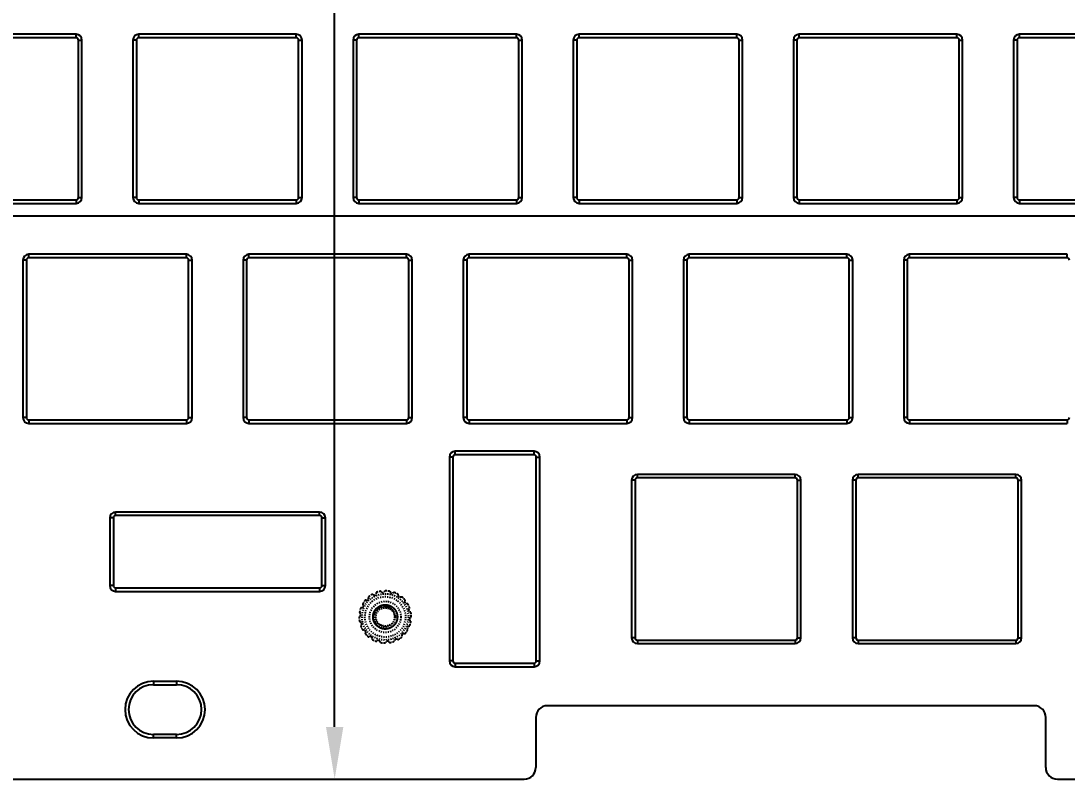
# Model space of a CAD drawing. Header units: inches. Extents: x 1466 to 2556, y -36 to 323.
# Drawn here: x 2303.3 to 2393.6, y 133.9 to 199.4 of the extents above; entities that cross this region are included whole.
import ezdxf

# ---------------------------------------------------------------- set-up
doc = ezdxf.new("R2010")
doc.units = ezdxf.units.IN
doc.header["$LTSCALE"] = 0.909449
doc.header["$MEASUREMENT"] = 0
doc.header["$PDMODE"] = 3
doc.header["$PDSIZE"] = 0.3125
doc.linetypes.add('HIDDEN', pattern=[0.2, 0.1, -0.1])
doc.linetypes.add('PHANTOM', pattern=[0.8, 0.45, -0.05, 0.1, -0.05, 0.1, -0.05])
doc.layers.get('0').update_dxf_attribs({"linetype": 'CONTINUOUS'})
doc.layers.get('Defpoints').update_dxf_attribs({"linetype": 'CONTINUOUS'})
doc.layers.add('DEFAULT_2', color=8, linetype='HIDDEN')
doc.layers.add('DEFAULT_3', color=7, linetype='PHANTOM')
doc.styles.get("Standard").update_dxf_attribs({"font": 'txt', "width": 0.8})
doc.dimstyles.get("Standard").update_dxf_attribs({"dimtxt": 6, "dimasz": 4.5, "dimexe": 1, "dimexo": 1, "dimgap": 0.09, "dimtad": 0, "dimzin": 1, "dimdsep": 46, "dimtxsty": 'STANDARD', "dimcen": 0.09, "dimclrd": 5, "dimclre": 5, "dimclrt": 1, "dimadec": 0, "dimazin": 0, "dimtp": 0.01, "dimtm": 0.01, "dimtfac": 1, "dimtofl": 0, "dimtmove": 0, "dimatfit": 3, "dimfxl": 1, "dimtolj": 1, "dimtzin": 4, "dimarcsym": 0})

# ---------------------------------------------------------------- blocks, each defined once
blk = doc.blocks.new('*D50')
at = {"layer": 'DEFAULT_3', "color": 3, "linetype": 'ByBlock', "lineweight": -2}
for p, q in [((2158.683, 189.462), (2158.683, 181.532)), ((2477.778, 189.462), (2477.778, 181.532)), ((2158.683, 182.532), (2154.183, 182.532)), ((2473.278, 182.532), (2163.183, 182.532))]:
    blk.add_line(p, q, dxfattribs=at)
at = {"layer": 'DEFAULT_3', "color": 3, "linetype": 'ByBlock'}
for points in [[(2163.183, 183.282), (2163.183, 181.782), (2158.683, 182.532)], [(2473.278, 183.282), (2473.278, 181.782), (2477.778, 182.532)]]:
    blk.add_solid(points, dxfattribs=at)
at = {"layer": 'Defpoints', "color": 0, "linetype": 'ByBlock'}
for p in [(2158.683, 190.462), (2477.778, 190.462), (2477.778, 182.532)]:
    blk.add_point(p, dxfattribs=at)
at = {"layer": 'DEFAULT_3', "color": 3, "linetype": 'ByBlock', "insert": (2137.293, 182.532), "char_height": 6, "attachment_point": 5}
blk.add_mtext('\\A1;319.10%%P0.1', dxfattribs=at)
blk = doc.blocks.new('*D52')
at = {"layer": 'DEFAULT_3', "color": 3, "linetype": 'ByBlock', "lineweight": -2}
for p, q in [((2330.352, 241.247), (2330.352, 245.747)), ((2320.713, 241.247), (2331.352, 241.247)), ((2330.352, 138.447), (2330.352, 236.747)), ((2316.713, 133.947), (2331.352, 133.947))]:
    blk.add_line(p, q, dxfattribs=at)
at = {"layer": 'DEFAULT_3', "color": 3, "linetype": 'ByBlock'}
for points in [[(2329.602, 236.747), (2331.102, 236.747), (2330.352, 241.247)], [(2329.602, 138.447), (2331.102, 138.447), (2330.352, 133.947)]]:
    blk.add_solid(points, dxfattribs=at)
at = {"layer": 'Defpoints', "color": 0, "linetype": 'ByBlock'}
for p in [(2319.713, 241.247), (2315.713, 133.947), (2330.352, 133.947)]:
    blk.add_point(p, dxfattribs=at)
at = {"layer": 'DEFAULT_3', "color": 3, "linetype": 'ByBlock', "insert": (2330.352, 263.037), "char_height": 6, "attachment_point": 5, "rotation": 90}
blk.add_mtext('\\A1;107.30%%P0.1', dxfattribs=at)

msp = doc.modelspace()

# ---------------------------------------------------------------- linework, layer by layer
at = {"color": 7, "linetype": 'Continuous'}
for p, q in [((2308.043, 198.247), (2294.443, 198.247)), ((2308.043, 197.947), (2294.443, 197.947)), ((2308.043, 197.947), (2308.043, 198.247)), ((2308.243, 184.147), (2308.243, 197.747)), ((2308.243, 197.747), (2308.543, 197.747)), ((2308.543, 184.147), (2308.543, 197.747)), ((2312.943, 197.747), (2312.943, 184.147)), ((2313.243, 197.747), (2312.943, 197.747)), ((2313.243, 197.747), (2313.243, 184.147)), ((2313.443, 197.947), (2313.443, 198.247)), ((2327.043, 198.247), (2313.443, 198.247)), ((2327.043, 197.947), (2313.443, 197.947)), ((2327.043, 197.947), (2327.043, 198.247)), ((2327.243, 184.147), (2327.243, 197.747)), ((2327.243, 197.747), (2327.543, 197.747)), ((2327.543, 184.147), (2327.543, 197.747)), ((2332.243, 197.747), (2331.943, 197.747)), ((2331.943, 197.747), (2331.943, 184.147)), ((2332.243, 197.747), (2332.243, 184.147)), ((2346.043, 198.247), (2332.443, 198.247)), ((2332.443, 197.947), (2332.443, 198.247)), ((2346.043, 197.947), (2332.443, 197.947)), ((2346.043, 197.947), (2346.043, 198.247)), ((2346.243, 197.747), (2346.543, 197.747)), ((2346.243, 184.147), (2346.243, 197.747)), ((2346.543, 184.147), (2346.543, 197.747)), ((2351.243, 197.747), (2350.943, 197.747)), ((2350.943, 197.747), (2350.943, 184.147)), ((2351.243, 197.747), (2351.243, 184.147)), ((2365.043, 198.247), (2351.443, 198.247)), ((2351.443, 197.947), (2351.443, 198.247)), ((2365.043, 197.947), (2351.443, 197.947)), ((2365.043, 197.947), (2365.043, 198.247)), ((2365.243, 197.747), (2365.543, 197.747)), ((2365.243, 184.147), (2365.243, 197.747)), ((2365.543, 184.147), (2365.543, 197.747)), ((2370.243, 197.747), (2369.943, 197.747)), ((2369.943, 197.747), (2369.943, 184.147)), ((2370.243, 197.747), (2370.243, 184.147)), ((2384.043, 198.247), (2370.443, 198.247)), ((2370.443, 197.947), (2370.443, 198.247)), ((2384.043, 197.947), (2370.443, 197.947)), ((2384.043, 197.947), (2384.043, 198.247)), ((2384.243, 197.747), (2384.543, 197.747)), ((2384.243, 184.147), (2384.243, 197.747)), ((2384.543, 184.147), (2384.543, 197.747)), ((2389.243, 197.747), (2388.943, 197.747)), ((2388.943, 197.747), (2388.943, 184.147)), ((2389.243, 197.747), (2389.243, 184.147)), ((2403.043, 198.247), (2389.443, 198.247)), ((2389.443, 197.947), (2389.443, 198.247)), ((2403.043, 197.947), (2389.443, 197.947)), ((2294.443, 183.947), (2308.043, 183.947)), ((2294.443, 183.647), (2308.043, 183.647)), ((2308.043, 183.947), (2308.043, 183.647)), ((2308.243, 184.147), (2308.543, 184.147)), ((2313.243, 184.147), (2312.943, 184.147)), ((2313.443, 183.947), (2313.443, 183.647)), ((2313.443, 183.947), (2327.043, 183.947)), ((2313.443, 183.647), (2327.043, 183.647)), ((2327.043, 183.947), (2327.043, 183.647)), ((2327.243, 184.147), (2327.543, 184.147)), ((2332.243, 184.147), (2331.943, 184.147)), ((2332.443, 183.947), (2346.043, 183.947)), ((2332.443, 183.947), (2332.443, 183.647)), ((2332.443, 183.647), (2346.043, 183.647)), ((2346.043, 183.947), (2346.043, 183.647)), ((2346.243, 184.147), (2346.543, 184.147)), ((2351.243, 184.147), (2350.943, 184.147)), ((2351.443, 183.947), (2365.043, 183.947)), ((2351.443, 183.947), (2351.443, 183.647)), ((2351.443, 183.647), (2365.043, 183.647)), ((2365.043, 183.947), (2365.043, 183.647)), ((2365.243, 184.147), (2365.543, 184.147)), ((2370.243, 184.147), (2369.943, 184.147)), ((2370.443, 183.947), (2384.043, 183.947)), ((2370.443, 183.947), (2370.443, 183.647)), ((2370.443, 183.647), (2384.043, 183.647)), ((2384.043, 183.947), (2384.043, 183.647)), ((2384.243, 184.147), (2384.543, 184.147)), ((2389.243, 184.147), (2388.943, 184.147)), ((2389.443, 183.947), (2403.043, 183.947)), ((2389.443, 183.947), (2389.443, 183.647)), ((2389.443, 183.647), (2403.043, 183.647)), ((2303.453, 178.747), (2303.453, 165.147)), ((2303.753, 178.747), (2303.453, 178.747)), ((2303.753, 178.747), (2303.753, 165.147)), ((2303.953, 178.947), (2303.953, 179.247)), ((2317.553, 179.247), (2303.953, 179.247)), ((2317.553, 178.947), (2303.953, 178.947)), ((2317.553, 178.947), (2317.553, 179.247)), ((2317.753, 178.747), (2318.053, 178.747)), ((2317.753, 165.147), (2317.753, 178.747)), ((2318.053, 165.147), (2318.053, 178.747)), ((2322.753, 178.747), (2322.453, 178.747)), ((2322.453, 178.747), (2322.453, 165.147)), ((2322.753, 178.747), (2322.753, 165.147)), ((2336.553, 179.247), (2322.953, 179.247)), ((2322.953, 178.947), (2322.953, 179.247)), ((2336.553, 178.947), (2322.953, 178.947)), ((2336.553, 178.947), (2336.553, 179.247)), ((2336.753, 178.747), (2337.053, 178.747)), ((2336.753, 165.147), (2336.753, 178.747)), ((2337.053, 165.147), (2337.053, 178.747)), ((2341.753, 178.747), (2341.453, 178.747)), ((2341.453, 178.747), (2341.453, 165.147)), ((2341.753, 178.747), (2341.753, 165.147)), ((2355.553, 179.247), (2341.953, 179.247)), ((2341.953, 178.947), (2341.953, 179.247)), ((2355.553, 178.947), (2341.953, 178.947)), ((2355.553, 178.947), (2355.553, 179.247)), ((2355.753, 178.747), (2356.053, 178.747)), ((2355.753, 165.147), (2355.753, 178.747)), ((2356.053, 165.147), (2356.053, 178.747)), ((2360.753, 178.747), (2360.453, 178.747)), ((2360.453, 178.747), (2360.453, 165.147)), ((2360.753, 178.747), (2360.753, 165.147)), ((2374.553, 179.247), (2360.953, 179.247)), ((2360.953, 178.947), (2360.953, 179.247)), ((2374.553, 178.947), (2360.953, 178.947)), ((2374.553, 178.947), (2374.553, 179.247)), ((2374.753, 178.747), (2375.053, 178.747)), ((2374.753, 165.147), (2374.753, 178.747)), ((2375.053, 165.147), (2375.053, 178.747)), ((2379.753, 178.747), (2379.453, 178.747)), ((2379.453, 178.747), (2379.453, 165.147)), ((2379.753, 178.747), (2379.753, 165.147)), ((2393.553, 179.247), (2379.953, 179.247)), ((2379.953, 178.947), (2379.953, 179.247)), ((2393.553, 178.947), (2379.953, 178.947)), ((2393.553, 178.947), (2393.553, 179.247)), ((2303.753, 165.147), (2303.453, 165.147)), ((2303.953, 164.947), (2317.553, 164.947)), ((2303.953, 164.947), (2303.953, 164.647)), ((2303.953, 164.647), (2317.553, 164.647)), ((2317.553, 164.947), (2317.553, 164.647)), ((2317.753, 165.147), (2318.053, 165.147)), ((2322.753, 165.147), (2322.453, 165.147)), ((2322.953, 164.947), (2336.553, 164.947)), ((2322.953, 164.947), (2322.953, 164.647)), ((2322.953, 164.647), (2336.553, 164.647)), ((2336.553, 164.947), (2336.553, 164.647)), ((2336.753, 165.147), (2337.053, 165.147)), ((2341.753, 165.147), (2341.453, 165.147)), ((2341.953, 164.947), (2355.553, 164.947)), ((2341.953, 164.947), (2341.953, 164.647)), ((2341.953, 164.647), (2355.553, 164.647)), ((2355.553, 164.947), (2355.553, 164.647)), ((2355.753, 165.147), (2356.053, 165.147)), ((2360.753, 165.147), (2360.453, 165.147)), ((2360.953, 164.947), (2374.553, 164.947)), ((2360.953, 164.947), (2360.953, 164.647)), ((2360.953, 164.647), (2374.553, 164.647)), ((2374.553, 164.947), (2374.553, 164.647)), ((2374.753, 165.147), (2375.053, 165.147)), ((2379.753, 165.147), (2379.453, 165.147)), ((2379.953, 164.947), (2393.553, 164.947)), ((2379.953, 164.947), (2379.953, 164.647)), ((2379.953, 164.647), (2393.553, 164.647)), ((2393.553, 164.947), (2393.553, 164.647)), ((2340.553, 161.747), (2340.253, 161.747)), ((2340.253, 161.747), (2340.253, 144.147)), ((2340.553, 161.747), (2340.553, 144.147)), ((2347.553, 162.247), (2340.753, 162.247)), ((2340.753, 161.947), (2340.753, 162.247)), ((2347.553, 161.947), (2340.753, 161.947)), ((2347.553, 161.947), (2347.553, 162.247)), ((2347.753, 161.747), (2348.053, 161.747)), ((2347.753, 144.147), (2347.753, 161.747)), ((2348.053, 144.147), (2348.053, 161.747)), ((2370.078, 160.247), (2356.478, 160.247)), ((2356.478, 159.947), (2356.478, 160.247)), ((2370.078, 159.947), (2356.478, 159.947)), ((2370.078, 159.947), (2370.078, 160.247)), ((2389.128, 160.247), (2375.528, 160.247)), ((2375.528, 159.947), (2375.528, 160.247)), ((2389.128, 159.947), (2375.528, 159.947)), ((2389.128, 159.947), (2389.128, 160.247)), ((2356.278, 159.747), (2355.978, 159.747)), ((2355.978, 159.747), (2355.978, 146.147)), ((2356.278, 159.747), (2356.278, 146.147)), ((2370.278, 159.747), (2370.578, 159.747)), ((2370.278, 146.147), (2370.278, 159.747)), ((2370.578, 146.147), (2370.578, 159.747)), ((2375.328, 159.747), (2375.028, 159.747)), ((2375.028, 159.747), (2375.028, 146.147)), ((2375.328, 159.747), (2375.328, 146.147)), ((2389.328, 159.747), (2389.628, 159.747)), ((2389.328, 146.147), (2389.328, 159.747)), ((2389.628, 146.147), (2389.628, 159.747)), ((2311.253, 156.497), (2310.953, 156.497)), ((2310.953, 156.497), (2310.953, 150.647)), ((2311.253, 156.497), (2311.253, 150.647)), ((2329.053, 156.997), (2311.453, 156.997)), ((2311.453, 156.697), (2311.453, 156.997)), ((2329.053, 156.697), (2311.453, 156.697)), ((2329.053, 156.697), (2329.053, 156.997)), ((2329.253, 156.497), (2329.553, 156.497)), ((2329.253, 150.647), (2329.253, 156.497)), ((2329.553, 150.647), (2329.553, 156.497)), ((2311.253, 150.647), (2310.953, 150.647)), ((2311.453, 150.447), (2329.053, 150.447)), ((2311.453, 150.447), (2311.453, 150.147)), ((2311.453, 150.147), (2329.053, 150.147)), ((2329.053, 150.447), (2329.053, 150.147)), ((2329.253, 150.647), (2329.553, 150.647)), ((2356.278, 146.147), (2355.978, 146.147)), ((2356.478, 145.947), (2370.078, 145.947)), ((2356.478, 145.947), (2356.478, 145.647)), ((2356.478, 145.647), (2370.078, 145.647)), ((2370.078, 145.947), (2370.078, 145.647)), ((2370.278, 146.147), (2370.578, 146.147)), ((2375.328, 146.147), (2375.028, 146.147)), ((2375.528, 145.947), (2389.128, 145.947)), ((2375.528, 145.947), (2375.528, 145.647)), ((2375.528, 145.647), (2389.128, 145.647)), ((2389.128, 145.947), (2389.128, 145.647)), ((2389.328, 146.147), (2389.628, 146.147)), ((2340.553, 144.147), (2340.253, 144.147)), ((2340.753, 143.947), (2347.553, 143.947)), ((2340.753, 143.947), (2340.753, 143.647)), ((2340.753, 143.647), (2347.553, 143.647)), ((2347.553, 143.947), (2347.553, 143.647)), ((2347.753, 144.147), (2348.053, 144.147)), ((2314.713, 142.397), (2316.713, 142.397)), ((2314.713, 142.397), (2314.713, 142.097)), ((2314.713, 142.097), (2316.713, 142.097)), ((2316.713, 142.397), (2316.713, 142.097)), ((2390.713, 140.277), (2348.713, 140.277)), ((2347.713, 139.277), (2347.713, 134.947)), ((2391.713, 134.947), (2391.713, 139.277)), ((2316.713, 137.797), (2314.713, 137.797)), ((2314.713, 137.497), (2314.713, 137.797)), ((2316.713, 137.497), (2314.713, 137.497)), ((2316.713, 137.497), (2316.713, 137.797)), ((2284.713, 133.947), (2346.713, 133.947)), ((2392.713, 133.947), (2454.713, 133.947))]:
    msp.add_line(p, q, dxfattribs=at)
for centre, radius, start, end in [((2308.043, 197.747), 0.5, 0, 90), ((2308.043, 197.747), 0.2, 0, 90), ((2313.443, 197.747), 0.5, 90, 180), ((2313.443, 197.747), 0.2, 90, 180), ((2327.043, 197.747), 0.5, 0, 90), ((2327.043, 197.747), 0.2, 0, 90), ((2332.443, 197.747), 0.5, 90, 180), ((2332.443, 197.747), 0.2, 90, 180), ((2346.043, 197.747), 0.5, 0, 90), ((2346.043, 197.747), 0.2, 0, 90), ((2351.443, 197.747), 0.5, 90, 180), ((2351.443, 197.747), 0.2, 90, 180), ((2365.043, 197.747), 0.5, 0, 90), ((2365.043, 197.747), 0.2, 0, 90), ((2370.443, 197.747), 0.5, 90, 180), ((2370.443, 197.747), 0.2, 90, 180), ((2384.043, 197.747), 0.5, 0, 90), ((2384.043, 197.747), 0.2, 0, 90), ((2389.443, 197.747), 0.5, 90, 180), ((2389.443, 197.747), 0.2, 90, 180), ((2308.043, 184.147), 0.5, 270, 0), ((2308.043, 184.147), 0.2, 270, 0), ((2313.443, 184.147), 0.5, 180, 270), ((2313.443, 184.147), 0.2, 180, 270), ((2327.043, 184.147), 0.5, 270, 0), ((2327.043, 184.147), 0.2, 270, 0), ((2332.443, 184.147), 0.5, 180, 270), ((2332.443, 184.147), 0.2, 180, 270), ((2346.043, 184.147), 0.5, 270, 360), ((2346.043, 184.147), 0.2, 270, 0), ((2351.443, 184.147), 0.5, 180, 270), ((2351.443, 184.147), 0.2, 180, 270), ((2365.043, 184.147), 0.5, 270, 0), ((2365.043, 184.147), 0.2, 270, 0), ((2370.443, 184.147), 0.5, 180, 270), ((2370.443, 184.147), 0.2, 180, 270), ((2384.043, 184.147), 0.5, 270, 360), ((2384.043, 184.147), 0.2, 270, 0), ((2389.443, 184.147), 0.5, 180, 270), ((2389.443, 184.147), 0.2, 180, 270), ((2303.953, 178.747), 0.5, 90, 180), ((2303.953, 178.747), 0.2, 90, 180), ((2317.553, 178.747), 0.5, 0, 90), ((2317.553, 178.747), 0.2, 0, 90), ((2322.953, 178.747), 0.5, 90, 180), ((2322.953, 178.747), 0.2, 90, 180), ((2336.553, 178.747), 0.5, 0, 90), ((2336.553, 178.747), 0.2, 0, 90), ((2341.953, 178.747), 0.5, 90, 180), ((2341.953, 178.747), 0.2, 90, 180), ((2355.553, 178.747), 0.5, 0, 90), ((2355.553, 178.747), 0.2, 0, 90), ((2360.953, 178.747), 0.5, 90, 180), ((2360.953, 178.747), 0.2, 90, 180), ((2374.553, 178.747), 0.5, 0, 90), ((2374.553, 178.747), 0.2, 0, 90), ((2379.953, 178.747), 0.5, 90, 180), ((2379.953, 178.747), 0.2, 90, 180), ((2393.553, 178.747), 0.2, 0, 90), ((2303.953, 165.147), 0.5, 180, 270), ((2303.953, 165.147), 0.2, 180, 270), ((2317.553, 165.147), 0.5, 270, 360), ((2317.553, 165.147), 0.2, 270, 0), ((2322.953, 165.147), 0.5, 180, 270), ((2322.953, 165.147), 0.2, 180, 270), ((2336.553, 165.147), 0.5, 270, 0), ((2336.553, 165.147), 0.2, 270, 0), ((2341.953, 165.147), 0.5, 180, 270), ((2341.953, 165.147), 0.2, 180, 270), ((2355.553, 165.147), 0.5, 270, 360), ((2355.553, 165.147), 0.2, 270, 0), ((2360.953, 165.147), 0.5, 180, 270), ((2360.953, 165.147), 0.2, 180, 270), ((2374.553, 165.147), 0.5, 270, 0), ((2374.553, 165.147), 0.2, 270, 0), ((2379.953, 165.147), 0.5, 180, 270), ((2379.953, 165.147), 0.2, 180, 270), ((2393.553, 165.147), 0.2, 270, 0), ((2340.753, 161.747), 0.5, 90, 180), ((2340.753, 161.747), 0.2, 90, 180), ((2347.553, 161.747), 0.5, 0, 90), ((2347.553, 161.747), 0.2, 0, 90), ((2356.478, 159.747), 0.5, 90, 180), ((2356.478, 159.747), 0.2, 90, 180), ((2370.078, 159.747), 0.5, 0, 90), ((2370.078, 159.747), 0.2, 0, 90), ((2375.528, 159.747), 0.5, 90, 180), ((2375.528, 159.747), 0.2, 90, 180), ((2389.128, 159.747), 0.5, 0, 90), ((2389.128, 159.747), 0.2, 0, 90), ((2311.453, 156.497), 0.5, 90, 180), ((2311.453, 156.497), 0.2, 90, 180), ((2329.053, 156.497), 0.5, 0, 90), ((2329.053, 156.497), 0.2, 0, 90), ((2311.453, 150.647), 0.5, 180, 270), ((2311.453, 150.647), 0.2, 180, 270), ((2329.053, 150.647), 0.5, 270, 0), ((2329.053, 150.647), 0.2, 270, 0), ((2356.478, 146.147), 0.5, 180, 270), ((2356.478, 146.147), 0.2, 180, 270), ((2370.078, 146.147), 0.5, 270, 0), ((2370.078, 146.147), 0.2, 270, 0), ((2375.528, 146.147), 0.5, 180, 270), ((2375.528, 146.147), 0.2, 180, 270), ((2389.128, 146.147), 0.5, 270, 0), ((2389.128, 146.147), 0.2, 270, 0), ((2340.753, 144.147), 0.5, 180, 270), ((2340.753, 144.147), 0.2, 180, 270), ((2347.553, 144.147), 0.5, 270, 0), ((2347.553, 144.147), 0.2, 270, 0), ((2314.713, 139.947), 2.45, 90, 270), ((2314.713, 139.947), 2.15, 90, 270), ((2316.713, 139.947), 2.45, 270, 90), ((2316.713, 139.947), 2.15, 270, 90), ((2348.713, 139.277), 1, 90, 180), ((2390.713, 139.277), 1, 0, 90), ((2346.713, 134.947), 1, 270, 0), ((2392.713, 134.947), 1, 180, 270)]:
    msp.add_arc(centre, radius, start, end, dxfattribs=at)
at = {"layer": 'DEFAULT_2', "color": 8, "linetype": 'HIDDEN'}
for p, q in [((2333.755, 149.837), (2333.625, 149.883)), ((2333.927, 150.018), (2333.881, 149.896)), ((2334.459, 150.051), (2334.353, 150.138)), ((2334.683, 150.162), (2334.598, 150.063)), ((2335.194, 150.011), (2335.124, 150.129)), ((2335.442, 150.038), (2335.329, 149.975)), ((2335.871, 149.722), (2335.846, 149.857)), ((2332.78, 149.028), (2332.823, 148.905)), ((2333.036, 149.394), (2333.166, 149.395)), ((2333.265, 149.494), (2333.267, 149.624)), ((2334.713, 148.797), (2334.713, 148.994)), ((2336.114, 149.663), (2335.986, 149.642)), ((2336.408, 149.219), (2336.431, 149.355)), ((2336.616, 149.08), (2336.489, 149.105)), ((2332.597, 148.062), (2332.493, 147.972)), ((2332.527, 148.302), (2332.609, 148.201)), ((2332.764, 148.779), (2332.635, 148.73)), ((2336.741, 148.563), (2336.809, 148.682)), ((2336.889, 148.361), (2336.777, 148.428)), ((2332.649, 147.466), (2332.538, 147.532)), ((2332.685, 147.331), (2332.618, 147.211)), ((2336.663, 147.115), (2336.791, 147.164)), ((2336.817, 147.693), (2336.9, 147.592)), ((2336.83, 147.832), (2336.934, 147.921)), ((2332.938, 146.789), (2332.811, 146.813)), ((2333.018, 146.675), (2332.996, 146.539)), ((2333.441, 146.252), (2333.313, 146.231)), ((2336.162, 146.4), (2336.16, 146.27)), ((2336.39, 146.5), (2336.261, 146.498)), ((2336.604, 146.988), (2336.647, 146.866)), ((2333.556, 146.172), (2333.581, 146.037)), ((2334.098, 145.919), (2333.984, 145.855)), ((2334.233, 145.883), (2334.303, 145.764)), ((2334.828, 145.831), (2334.744, 145.732)), ((2334.968, 145.843), (2335.074, 145.756)), ((2335.545, 145.998), (2335.499, 145.876)), ((2335.672, 146.057), (2335.802, 146.011))]:
    msp.add_line(p, q, dxfattribs=at)
for radius in [2, 1.75, 1.35, 0.85, 0.8]:
    msp.add_circle((2334.713, 147.947), radius, dxfattribs=at)
for centre, radius, start, end in [((2334.713, 147.947), 2.25, 121.21228, 128.78772), ((2333.599, 149.786), 0.1, 70.68927, 121.21228), ((2333.788, 149.931), 0.1, 250.68927, 339.31073), ((2334.021, 149.982), 0.1, 108.78772, 159.31073), ((2334.713, 147.947), 2.25, 101.21228, 108.78772), ((2334.295, 150.056), 0.1, 50.68927, 101.21228), ((2334.523, 150.128), 0.1, 230.68927, 319.31073), ((2334.759, 150.096), 0.1, 88.78772, 139.31073), ((2334.713, 147.947), 2.25, 81.21228, 88.78772), ((2335.042, 150.072), 0.1, 30.68927, 81.21228), ((2335.28, 150.062), 0.1, 210.68927, 299.31073), ((2335.491, 149.951), 0.1, 68.78772, 119.31073), ((2334.713, 147.947), 2.25, 61.21228, 68.78772), ((2335.749, 149.831), 0.1, 10.68927, 61.21228), ((2332.875, 149.061), 0.1, 148.78772, 199.31073), ((2334.713, 147.947), 2.25, 141.21228, 148.78772), ((2333.037, 149.294), 0.1, 90.68927, 141.21228), ((2333.165, 149.495), 0.1, 270.68927, 359.31073), ((2333.367, 149.623), 0.1, 128.78772, 179.31073), ((2335.969, 149.741), 0.1, 190.68927, 279.31073), ((2336.13, 149.564), 0.1, 48.78772, 99.31073), ((2334.713, 147.947), 2.25, 41.21228, 48.78772), ((2336.331, 149.363), 0.1, 350.68927, 41.21228), ((2336.507, 149.203), 0.1, 170.68927, 259.31073), ((2336.598, 148.982), 0.1, 28.78772, 79.31073), ((2334.713, 147.947), 2.25, 21.21228, 28.78772), ((2332.604, 148.365), 0.1, 168.78772, 219.31073), ((2334.713, 147.947), 2.25, 161.21228, 168.78772), ((2332.678, 148.639), 0.1, 110.68927, 161.21228), ((2332.532, 148.138), 0.1, 310.68927, 39.31073), ((2332.729, 148.872), 0.1, 290.68927, 19.31073), ((2336.829, 148.514), 0.1, 150.68927, 239.31073), ((2336.718, 148.725), 0.1, 330.68927, 21.21228), ((2336.838, 148.275), 0.1, 8.78772, 59.31073), ((2334.713, 147.947), 2.25, 1.21228, 8.78772), ((2332.564, 147.901), 0.1, 130.68927, 181.21228), ((2334.713, 147.947), 2.25, 181.21228, 188.78772), ((2332.589, 147.618), 0.1, 188.78772, 239.31073), ((2332.709, 147.169), 0.1, 150.68927, 201.21228), ((2332.598, 147.38), 0.1, 330.68927, 59.31073), ((2336.749, 147.254), 0.1, 290.68927, 341.21228), ((2336.895, 147.756), 0.1, 130.68927, 219.31073), ((2334.713, 147.947), 2.25, 341.21228, 348.78772), ((2336.822, 147.529), 0.1, 348.78772, 39.31073), ((2336.863, 147.992), 0.1, 310.68927, 1.21228), ((2334.713, 147.947), 2.25, 201.21228, 208.78772), ((2332.829, 146.911), 0.1, 208.78772, 259.31073), ((2332.92, 146.691), 0.1, 350.68927, 79.31073), ((2333.096, 146.53), 0.1, 170.68927, 221.21228), ((2334.713, 147.947), 2.25, 221.21228, 228.78772), ((2333.297, 146.329), 0.1, 228.78772, 279.31073), ((2333.457, 146.153), 0.1, 10.68927, 99.31073), ((2336.06, 146.271), 0.1, 308.78772, 359.31073), ((2336.262, 146.398), 0.1, 90.68927, 179.31073), ((2336.389, 146.6), 0.1, 270.68927, 321.21228), ((2334.713, 147.947), 2.25, 321.21228, 328.78772), ((2336.698, 147.021), 0.1, 110.68927, 199.31073), ((2336.552, 146.833), 0.1, 328.78772, 19.31073), ((2333.678, 146.063), 0.1, 190.68927, 241.21228), ((2334.713, 147.947), 2.25, 241.21228, 248.78772), ((2333.935, 145.942), 0.1, 248.78772, 299.31073), ((2334.147, 145.832), 0.1, 30.68927, 119.31073), ((2334.385, 145.822), 0.1, 210.68927, 261.21228), ((2334.713, 147.947), 2.25, 261.21228, 268.78772), ((2334.668, 145.797), 0.1, 268.78772, 319.31073), ((2334.904, 145.765), 0.1, 50.68927, 139.31073), ((2335.131, 145.838), 0.1, 230.68927, 281.21228), ((2334.713, 147.947), 2.25, 281.21228, 288.78772), ((2335.406, 145.911), 0.1, 288.78772, 339.31073), ((2335.639, 145.962), 0.1, 70.68927, 159.31073), ((2335.828, 146.108), 0.1, 250.68927, 301.21228), ((2334.713, 147.947), 2.25, 301.21228, 308.78772)]:
    msp.add_arc(centre, radius, start, end, dxfattribs=at)
for points, knots in [([(2334.713, 148.994), (2334.809, 148.994), (2335.002, 148.968), (2335.269, 148.85), (2335.494, 148.666), (2335.659, 148.426), (2335.755, 148.15), (2335.77, 147.859), (2335.707, 147.575), (2335.568, 147.319), (2335.365, 147.109), (2335.113, 146.964), (2334.877, 146.904), (2334.685, 146.896), (2334.493, 146.915), (2334.307, 146.973), (2334.139, 147.067), (2334.024, 147.154), (2333.921, 147.257), (2333.834, 147.372), (2333.763, 147.498), (2333.711, 147.633), (2333.677, 147.774), (2333.663, 147.917), (2333.669, 148.062), (2333.695, 148.204), (2333.74, 148.342), (2333.803, 148.472), (2333.884, 148.592), (2333.98, 148.7), (2334.091, 148.793), (2334.213, 148.871), (2334.344, 148.931), (2334.529, 148.986), (2334.723, 149.002), (2334.914, 148.978), (2335.1, 148.929), (2335.274, 148.84), (2335.425, 148.72), (2335.557, 148.581), (2335.684, 148.373), (2335.764, 148.093), (2335.764, 147.802), (2335.66, 147.43), (2335.342, 147.041), (2334.867, 146.879), (2334.482, 146.912), (2334.209, 147.013), (2333.974, 147.186), (2333.825, 147.378), (2333.74, 147.551), (2333.68, 147.734), (2333.658, 147.927), (2333.677, 148.119), (2333.721, 148.306), (2333.804, 148.483), (2333.92, 148.636), (2334.023, 148.739), (2334.138, 148.826), (2334.264, 148.897), (2334.399, 148.95), (2334.54, 148.983), (2334.683, 148.997), (2334.828, 148.991), (2334.97, 148.966), (2335.108, 148.921), (2335.238, 148.857), (2335.358, 148.777), (2335.466, 148.68), (2335.56, 148.57), (2335.637, 148.448), (2335.697, 148.316), (2335.739, 148.178), (2335.768, 147.987), (2335.754, 147.745), (2335.661, 147.469), (2335.494, 147.229), (2335.27, 147.043), (2335.003, 146.927), (2334.715, 146.886), (2334.426, 146.926), (2334.159, 147.042), (2333.934, 147.228), (2333.767, 147.467), (2333.673, 147.742), (2333.656, 148.033), (2333.698, 148.223), (2333.732, 148.313)], [0, 0, 0, 0, 0.015621, 0.031242, 0.046862, 0.062483, 0.078103, 0.093723, 0.109344, 0.124965, 0.140586, 0.156207, 0.171827, 0.179656, 0.187485, 0.203106, 0.210935, 0.218764, 0.226593, 0.234422, 0.242251, 0.25008, 0.257908, 0.265738, 0.273566, 0.281395, 0.289224, 0.297053, 0.304882, 0.312711, 0.32054, 0.328369, 0.336198, 0.344027, 0.359649, 0.367478, 0.375306, 0.390927, 0.398756, 0.406585, 0.422206, 0.437826, 0.453447, 0.469068, 0.500019, 0.530969, 0.54659, 0.562211, 0.577831, 0.593452, 0.60128, 0.609109, 0.62473, 0.632559, 0.640388, 0.65601, 0.663839, 0.671669, 0.679498, 0.687327, 0.695156, 0.702984, 0.710814, 0.718643, 0.726472, 0.7343, 0.742129, 0.749958, 0.757787, 0.765615, 0.773444, 0.781273, 0.789102, 0.796931, 0.812552, 0.828172, 0.843793, 0.859414, 0.875036, 0.890657, 0.906277, 0.921898, 0.937518, 0.953138, 0.968758, 0.984379, 1, 1, 1, 1]), ([(2334.027, 147.155), (2333.955, 147.218), (2333.826, 147.364), (2333.723, 147.584), (2333.677, 147.771), (2333.658, 147.963), (2333.685, 148.205), (2333.793, 148.475), (2333.972, 148.705), (2334.206, 148.879), (2334.479, 148.981), (2334.769, 149.007), (2335.055, 148.951), (2335.316, 148.82), (2335.53, 148.623), (2335.658, 148.417), (2335.724, 148.236), (2335.754, 148.094), (2335.764, 147.95), (2335.755, 147.805), (2335.725, 147.664), (2335.661, 147.482), (2335.559, 147.316), (2335.427, 147.176), (2335.315, 147.085), (2335.19, 147.011), (2335.057, 146.954), (2334.918, 146.916), (2334.774, 146.898), (2334.63, 146.9), (2334.487, 146.921), (2334.348, 146.961), (2334.172, 147.041), (2334.015, 147.156), (2333.886, 147.299), (2333.778, 147.458), (2333.704, 147.639), (2333.669, 147.828), (2333.661, 148.021), (2333.7, 148.26), (2333.803, 148.481), (2333.919, 148.634), (2334.055, 148.771), (2334.258, 148.905), (2334.536, 148.992), (2334.827, 149.002), (2335.109, 148.93), (2335.362, 148.786), (2335.532, 148.612), (2335.636, 148.45), (2335.717, 148.275), (2335.77, 148.038), (2335.758, 147.795), (2335.708, 147.609), (2335.634, 147.431), (2335.524, 147.271), (2335.384, 147.138), (2335.228, 147.026), (2335.05, 146.946), (2334.861, 146.906), (2334.717, 146.896), (2334.573, 146.906), (2334.431, 146.935), (2334.294, 146.983), (2334.166, 147.05), (2334.048, 147.134), (2333.943, 147.233), (2333.852, 147.345), (2333.753, 147.51), (2333.689, 147.694), (2333.664, 147.885), (2333.666, 148.03), (2333.687, 148.173), (2333.728, 148.312), (2333.787, 148.444), (2333.89, 148.607), (2334.026, 148.747), (2334.185, 148.855), (2334.357, 148.94), (2334.593, 149), (2334.884, 148.994), (2335.162, 148.907), (2335.407, 148.75), (2335.599, 148.53), (2335.725, 148.267), (2335.773, 147.98), (2335.748, 147.738), (2335.688, 147.555), (2335.604, 147.382), (2335.456, 147.189), (2335.3, 147.073), (2335.215, 147.027)], [0, 0, 0, 0, 0.01561, 0.031221, 0.039045, 0.046868, 0.062479, 0.078089, 0.093699, 0.10931, 0.12492, 0.140531, 0.156141, 0.171752, 0.187361, 0.202972, 0.210796, 0.21862, 0.226444, 0.234268, 0.242091, 0.249915, 0.265526, 0.27335, 0.281173, 0.288997, 0.296821, 0.304645, 0.312468, 0.320292, 0.328116, 0.33594, 0.343764, 0.359376, 0.367199, 0.375023, 0.390634, 0.398458, 0.406281, 0.421892, 0.437502, 0.445326, 0.45315, 0.46876, 0.48437, 0.499981, 0.515591, 0.531202, 0.546813, 0.554636, 0.56246, 0.57807, 0.593681, 0.601504, 0.609328, 0.624939, 0.632763, 0.640587, 0.656198, 0.664022, 0.671846, 0.67967, 0.687494, 0.695317, 0.703141, 0.710965, 0.718789, 0.726612, 0.734436, 0.750047, 0.757871, 0.765695, 0.773518, 0.781342, 0.789166, 0.79699, 0.812601, 0.820425, 0.828248, 0.843859, 0.859469, 0.87508, 0.89069, 0.9063, 0.921911, 0.937521, 0.953131, 0.960955, 0.968779, 0.98439, 1, 1, 1, 1]), ([(2333.732, 148.313), (2333.765, 148.403), (2333.858, 148.574), (2334.061, 148.783), (2334.313, 148.93), (2334.595, 149.001), (2334.887, 148.994), (2335.165, 148.906), (2335.409, 148.748), (2335.6, 148.528), (2335.726, 148.265), (2335.773, 147.978), (2335.747, 147.736), (2335.688, 147.553), (2335.603, 147.38), (2335.484, 147.226), (2335.337, 147.101), (2335.215, 147.024), (2335.083, 146.963), (2334.945, 146.922), (2334.802, 146.9), (2334.657, 146.898), (2334.514, 146.915), (2334.374, 146.952), (2334.24, 147.008), (2334.116, 147.082), (2334.003, 147.173), (2333.903, 147.277), (2333.819, 147.395), (2333.752, 147.523), (2333.703, 147.659), (2333.673, 147.801), (2333.662, 147.945), (2333.675, 148.137), (2333.728, 148.325), (2333.817, 148.496), (2333.929, 148.653), (2334.072, 148.785), (2334.237, 148.884), (2334.414, 148.959), (2334.653, 149.006), (2334.944, 148.983), (2335.216, 148.88), (2335.529, 148.653), (2335.782, 148.22), (2335.768, 147.717), (2335.602, 147.369), (2335.412, 147.148), (2335.168, 146.989), (2334.936, 146.915), (2334.744, 146.896), (2334.552, 146.904), (2334.363, 146.951), (2334.19, 147.036), (2334.03, 147.143), (2333.894, 147.282), (2333.79, 147.445), (2333.73, 147.576), (2333.689, 147.715), (2333.666, 147.858), (2333.664, 148.003), (2333.682, 148.146), (2333.719, 148.286), (2333.775, 148.419), (2333.848, 148.544), (2333.939, 148.657), (2334.044, 148.756), (2334.161, 148.841), (2334.289, 148.908), (2334.425, 148.957), (2334.567, 148.987), (2334.711, 148.997), (2334.855, 148.988), (2335.044, 148.949), (2335.267, 148.852), (2335.492, 148.667), (2335.658, 148.428), (2335.754, 148.153), (2335.77, 147.862), (2335.708, 147.577), (2335.569, 147.321), (2335.367, 147.111), (2335.115, 146.965), (2334.833, 146.892), (2334.541, 146.9), (2334.263, 146.986), (2334.1, 147.092), (2334.027, 147.155)], [0, 0, 0, 0, 0.015621, 0.031242, 0.046862, 0.062483, 0.078103, 0.093724, 0.109344, 0.124965, 0.140586, 0.156207, 0.171828, 0.179656, 0.187485, 0.203106, 0.210935, 0.218764, 0.226593, 0.234422, 0.242251, 0.25008, 0.257908, 0.265738, 0.273566, 0.281395, 0.289224, 0.297053, 0.304882, 0.312711, 0.32054, 0.328369, 0.336198, 0.344027, 0.359649, 0.367478, 0.375306, 0.390928, 0.398756, 0.406585, 0.422206, 0.437826, 0.453447, 0.469068, 0.500019, 0.530969, 0.54659, 0.562211, 0.577831, 0.593452, 0.60128, 0.609109, 0.62473, 0.632559, 0.640388, 0.65601, 0.663839, 0.671669, 0.679498, 0.687327, 0.695156, 0.702985, 0.710814, 0.718643, 0.726472, 0.7343, 0.742129, 0.749958, 0.757787, 0.765615, 0.773444, 0.781273, 0.789102, 0.796931, 0.812552, 0.828172, 0.843793, 0.859414, 0.875036, 0.890657, 0.906277, 0.921898, 0.937518, 0.953138, 0.968758, 0.984379, 1, 1, 1, 1]), ([(2335.215, 147.027), (2335.134, 146.987), (2334.959, 146.927), (2334.682, 146.907), (2334.456, 146.954), (2334.287, 147.026), (2334.13, 147.12), (2333.96, 147.277), (2333.839, 147.474), (2333.777, 147.647), (2333.741, 147.826), (2333.743, 148.012), (2333.784, 148.191), (2333.833, 148.319), (2333.901, 148.439), (2333.985, 148.548), (2334.084, 148.644), (2334.196, 148.723), (2334.319, 148.786), (2334.449, 148.83), (2334.585, 148.854), (2334.723, 148.857), (2334.859, 148.839), (2334.991, 148.801), (2335.116, 148.743), (2335.268, 148.641), (2335.364, 148.539), (2335.415, 148.463)], [0, 0, 0, 0, 0.062455, 0.124897, 0.18734, 0.218634, 0.249924, 0.312354, 0.374781, 0.406067, 0.437353, 0.499767, 0.531049, 0.562332, 0.593615, 0.624897, 0.656176, 0.687452, 0.718731, 0.75001, 0.781289, 0.812567, 0.843841, 0.875113, 0.906383, 0.937653, 1, 1, 1, 1]), ([(2335.415, 148.463), (2335.375, 148.515), (2335.283, 148.608), (2335.119, 148.714), (2334.934, 148.781), (2334.804, 148.796), (2334.74, 148.796)], [0, 0, 0, 0, 0.250018, 0.500012, 0.749986, 1, 1, 1, 1])]:
    msp.add_open_spline(points, degree=3, knots=knots, dxfattribs=at)
msp.add_open_spline([(2335.357, 148.502), (2335.377, 148.49), (2335.396, 148.477), (2335.415, 148.463)], degree=3, dxfattribs=at)

# ---------------------------------------------------------------- dimensions: what is measured, and where the dimension line sits
at = {"layer": 'DEFAULT_3', "linetype": 'ByBlock'}
dim = msp.add_linear_dim(base=(2330.352, 133.947), p1=(2319.713, 241.247), p2=(2315.713, 133.947), angle=90, text='<>%%P0.1', dimstyle='STANDARD', override={"dimclrd": 3, "dimclre": 3, "dimclrt": 3, "dimtfillclr": 256}, dxfattribs=at)
dim.commit()
dim.dimension.update_dxf_attribs({"geometry": '*D52', "text_midpoint": (2330.352, 263.037), "dimtype": 160})
dim = msp.add_linear_dim(base=(2477.7784, 182.5321), p1=(2158.6825, 190.4617), p2=(2477.7784, 190.4617), text='<>%%P0.1', dimstyle='STANDARD', override={"dimclrd": 3, "dimclre": 3, "dimclrt": 3, "dimtfillclr": 256}, dxfattribs=at)
dim.commit()
dim.dimension.update_dxf_attribs({"geometry": '*D50', "text_midpoint": (2137.2925, 182.5321), "dimtype": 160})

doc.saveas('drawing.dxf')
